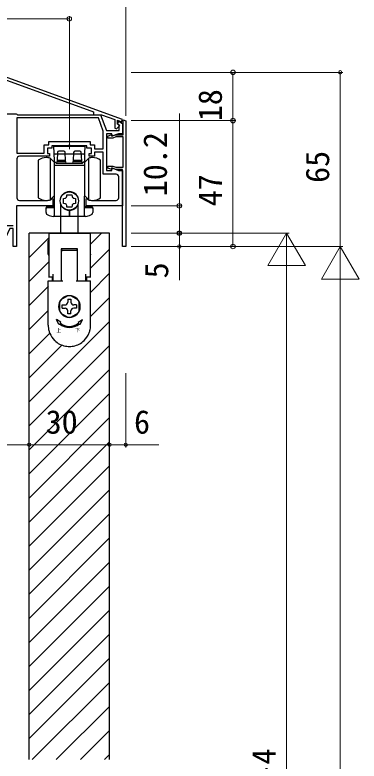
# Model space of a CAD drawing. Units: millimetres, scale not verified. Extents: x -525 to 525, y -784 to 780.
# Drawn here: x -298.1 to -169.8, y 354 to 632.5 of the extents above; entities that cross this region are included whole.
import ezdxf
from ezdxf.enums import TextEntityAlignment as Align

# ---------------------------------------------------------------- set-up
doc = ezdxf.new("R2010")
doc.units = ezdxf.units.MM
doc.header["$LTSCALE"] = 4
for name, color, linetype in [('0-2_YKK_11', 7, 'Continuous'), ('0-3_YKK_12', 2, 'Continuous'), ('0-4_YKK_13', 4, 'Continuous')]:
    doc.layers.add(name, color=color, linetype=linetype)
doc.layers.add('0-5_YKK_D', color=6, linetype='Continuous', lineweight=18)
doc.styles.add('ＭＳ ゴシック', font='')
doc.styles.get('ＭＳ ゴシック').set_extended_font_data('MS Gothic')

msp = doc.modelspace()

# ---------------------------------------------------------------- linework, layer by layer
at = {"layer": '0-2_YKK_11'}
for p, q in [((-297.407, 578.719), (-297.407, 564.219)), ((-259.407, 564.219), (-259.407, 572.019)), ((-296.407, 563.219), (-286.457, 563.219)), ((-269.157, 563.219), (-260.407, 563.219))]:
    msp.add_line(p, q, dxfattribs=at)
for points in [[(-258.023, 593.445), (-306.307, 611.019), (-312.507, 611.019), (-312.507, 609.519), (-314.507, 609.519), (-314.507, 608.519), (-311.507, 608.519), (-311.507, 610.019), (-306.484, 610.019), (-268.807, 596.306), (-268.807, 595.219), (-265.821, 595.219), (-260.807, 593.394), (-260.807, 590.185), (-260.19, 589.929), (-258.993, 591.126), (-259.907, 591.654), (-259.907, 593.173), (-258.331, 592.599)], [(-266.995, 594.019), (-297.407, 594.019), (-297.407, 580.919), (-287.207, 580.919), (-287.207, 583.919), (-285.507, 583.919), (-285.507, 585.219), (-270.107, 585.219), (-270.107, 583.919), (-268.407, 583.919), (-268.407, 582.419), (-265.207, 582.419), (-265.207, 589.107)], [(-266.995, 594.019), (-297.407, 594.019), (-297.407, 580.919), (-287.207, 580.919), (-287.207, 583.919), (-285.507, 583.919), (-285.507, 585.219), (-270.107, 585.219), (-270.107, 583.919), (-268.407, 583.919), (-268.407, 582.419), (-265.207, 582.419), (-265.207, 589.107)], [(-256.807, 592.983), (-256.807, 546.019), (-258.007, 546.019), (-258.007, 574.819), (-260.607, 574.819), (-262.007, 575.328), (-262.007, 574.733), (-263.507, 575.279), (-263.507, 576.019), (-261.565, 576.019), (-260.466, 575.619), (-257.807, 575.619), (-257.807, 586.919), (-260.466, 586.919), (-261.565, 586.519), (-263.507, 586.519), (-263.507, 587.258), (-262.007, 587.804), (-262.007, 587.209), (-260.607, 587.719), (-257.807, 587.719), (-257.807, 593.347)]]:
    msp.add_lwpolyline(points, close=True, dxfattribs=at)
for points in [[(-313.807, 595.519), (-297.707, 595.519), (-297.448, 595.369), (-297.188, 595.219), (-266.155, 595.219), (-264.007, 589.319), (-259.207, 589.319), (-259.207, 591.299), (-259.917, 591.709), (-259.317, 592.748), (-258.007, 591.992), (-258.007, 588.119), (-259.437, 588.119), (-262.007, 587.183), (-262.007, 588.119), (-264.007, 588.119), (-264.007, 574.419), (-262.007, 574.419), (-262.007, 575.354), (-259.437, 574.419), (-258.007, 574.419), (-258.007, 561.219), (-271.607, 561.219), (-271.607, 563.852), (-271.361, 563.955), (-270.962, 563.557), (-270.842, 563.483)], [(-260.407, 573.019), (-265.207, 573.019), (-265.207, 581.219), (-268.407, 581.219), (-268.407, 579.719), (-270.407, 579.719), (-270.407, 580.719), (-269.607, 580.719), (-269.607, 582.719), (-271.307, 582.719), (-271.307, 583.619), (-277.349, 583.619), (-277.533, 583.739), (-278.082, 583.739), (-278.266, 583.619), (-284.307, 583.619), (-284.307, 582.719), (-286.007, 582.719), (-286.007, 580.719), (-285.207, 580.719), (-285.207, 579.719), (-296.407, 579.719)], [(-284.773, 563.483), (-284.653, 563.557), (-284.254, 563.955), (-284.007, 563.852), (-284.007, 561.219), (-297.507, 561.219), (-297.507, 546.019), (-298.807, 546.019), (-298.807, 552.719), (-300.007, 552.719), (-301.607, 549.219), (-302.407, 549.219), (-302.407, 553.919), (-298.807, 553.919)]]:
    msp.add_lwpolyline(points, dxfattribs=at)
for centre, radius, start, end in [((-296.407, 578.719), 1, 90.00001, 179.99999), ((-260.407, 572.019), 1, 0.00001, 89.99999), ((-296.407, 564.219), 1, 180.00001, 269.99999), ((-286.457, 568.719), 5.5, 270, 287.83761), ((-269.157, 568.719), 5.5, 252.16239, 270), ((-260.407, 564.219), 1, 270.00001, 359.99999)]:
    msp.add_arc(centre, radius, start, end, dxfattribs=at)
at = {"layer": '0-3_YKK_12'}
for p, q in [((-262.807, 551.019), (-292.807, 551.019)), ((-292.807, 354.519), (-292.807, 551.019)), ((-292.807, 550.933), (-292.722, 551.019)), ((-292.807, 541.953), (-285.518, 549.243)), ((-270.083, 546.717), (-265.781, 551.019)), ((-262.807, 354.519), (-262.807, 551.019)), ((-270.031, 537.789), (-262.807, 545.012)), ((-292.807, 532.973), (-285.57, 540.21)), ((-269.979, 528.86), (-262.807, 536.032)), ((-292.807, 523.992), (-285.623, 531.177)), ((-269.927, 519.932), (-262.807, 527.052)), ((-292.807, 515.012), (-285.675, 522.145)), ((-292.807, 488.071), (-262.807, 518.071)), ((-292.807, 506.032), (-285.146, 513.693)), ((-292.807, 497.052), (-280.622, 509.237)), ((-292.807, 479.091), (-262.807, 509.091)), ((-292.807, 470.111), (-262.807, 500.111)), ((-292.807, 461.131), (-262.807, 491.131)), ((-292.807, 452.15), (-262.807, 482.15)), ((-292.807, 443.17), (-262.807, 473.17)), ((-292.807, 434.19), (-262.807, 464.19)), ((-292.807, 425.21), (-262.807, 455.21)), ((-292.807, 416.229), (-262.807, 446.229)), ((-292.807, 407.249), (-262.807, 437.249)), ((-292.807, 398.269), (-262.807, 428.269)), ((-292.807, 389.289), (-262.807, 419.289)), ((-292.807, 380.308), (-262.807, 410.308)), ((-292.807, 371.328), (-262.807, 401.328)), ((-292.807, 362.348), (-262.807, 392.348)), ((-291.656, 354.519), (-262.807, 383.368)), ((-282.676, 354.519), (-262.807, 374.387)), ((-273.695, 354.519), (-262.807, 365.407)), ((-264.715, 354.519), (-262.807, 356.427))]:
    msp.add_line(p, q, dxfattribs=at)
at = {"layer": '0-4_YKK_13'}
for p, q in [((-283.707, 583.319), (-283.407, 583.619)), ((-283.707, 583.319), (-283.627, 581.019)), ((-277.807, 583.619), (-283.407, 583.619)), ((-281.057, 583.619), (-274.558, 583.619)), ((-279.207, 583.619), (-276.407, 583.619)), ((-272.207, 583.619), (-277.807, 583.619)), ((-272.207, 583.619), (-271.907, 583.319)), ((-283.627, 581.019), (-283.519, 577.918)), ((-277.807, 580.519), (-283.127, 580.519)), ((-282.229, 581.141), (-282.407, 578.119)), ((-279.886, 581.619), (-281.729, 581.619)), ((-279.207, 578.119), (-279.386, 581.141)), ((-272.488, 580.519), (-277.807, 580.519)), ((-276.229, 581.141), (-276.407, 578.119)), ((-273.886, 581.619), (-275.729, 581.619)), ((-273.207, 578.119), (-273.386, 581.141)), ((-272.096, 577.918), (-271.988, 581.019)), ((-289.407, 578.219), (-289.407, 571.219)), ((-285.007, 579.019), (-283.407, 577.419)), ((-285.007, 579.019), (-285.007, 563.419)), ((-282.691, 577.119), (-283.519, 577.918)), ((-283.407, 565.019), (-283.407, 577.419)), ((-279.107, 577.619), (-282.507, 577.619)), ((-277.807, 577.119), (-276.599, 577.119)), ((-276.407, 578.119), (-276.607, 577.119)), ((-276.599, 577.119), (-272.924, 577.119)), ((-273.107, 577.619), (-276.507, 577.619)), ((-273.207, 578.119), (-276.407, 578.119)), ((-273.007, 577.119), (-273.207, 578.119)), ((-272.096, 577.918), (-272.924, 577.119)), ((-272.207, 577.419), (-270.607, 579.019)), ((-272.207, 577.419), (-272.207, 565.019)), ((-270.607, 563.419), (-270.607, 579.019)), ((-266.207, 571.219), (-266.207, 578.219)), ((-277.807, 576.269), (-283.407, 576.269)), ((-272.207, 576.269), (-277.807, 576.269)), ((-289.407, 571.219), (-289.407, 564.219)), ((-266.207, 564.219), (-266.207, 571.219)), ((-283.407, 565.019), (-285.007, 563.419)), ((-278.816, 564.765), (-278.777, 565.269)), ((-270.607, 563.419), (-272.207, 565.019)), ((-286.507, 558.738), (-286.507, 560.519)), ((-283.607, 560.819), (-286.207, 560.819)), ((-283.607, 560.519), (-286.207, 560.519)), ((-281.057, 551.019), (-281.057, 561.72)), ((-274.557, 551.019), (-274.557, 561.72)), ((-269.407, 560.819), (-272.007, 560.819)), ((-269.407, 560.519), (-272.007, 560.519)), ((-269.107, 560.519), (-269.107, 558.738)), ((-277.807, 557.219), (-283.885, 557.219)), ((-277.807, 559.519), (-277.807, 557.219)), ((-277.807, 557.219), (-277.807, 559.519)), ((-271.73, 557.219), (-277.807, 557.219)), ((-285.507, 551.019), (-270.107, 551.019)), ((-285.507, 551.019), (-285.507, 534.519)), ((-270.107, 551.019), (-270.107, 534.519)), ((-285.507, 548.219), (-285.707, 548.219)), ((-269.907, 544.826), (-269.907, 547.719)), ((-285.707, 544.38), (-285.707, 544.826)), ((-285.707, 543.207), (-285.707, 544.38)), ((-285.707, 543.207), (-285.707, 542.939)), ((-280.857, 545.219), (-280.857, 533.219)), ((-274.757, 545.219), (-280.857, 545.219)), ((-280.807, 543.719), (-280.807, 544.219)), ((-280.807, 543.219), (-280.807, 543.719)), ((-280.807, 542.939), (-280.807, 543.207)), ((-280.307, 544.719), (-275.307, 544.719)), ((-274.807, 543.719), (-274.807, 544.219)), ((-274.807, 543.207), (-274.807, 543.216)), ((-274.757, 533.219), (-274.757, 545.219)), ((-269.907, 543.207), (-269.907, 542.939)), ((-285.707, 542.939), (-285.707, 542.907)), ((-285.707, 542.907), (-285.507, 542.907)), ((-280.857, 542.907), (-280.807, 542.907)), ((-280.807, 542.907), (-280.807, 542.939)), ((-280.807, 541.922), (-280.807, 542.907)), ((-274.807, 541.922), (-274.807, 542.907)), ((-274.807, 542.907), (-274.757, 542.907)), ((-274.807, 539.677), (-274.807, 541.207)), ((-270.107, 542.907), (-269.907, 542.907)), ((-269.907, 542.939), (-269.907, 542.907)), ((-280.807, 539.219), (-280.807, 539.677)), ((-280.807, 539.184), (-280.807, 539.219)), ((-280.807, 535.719), (-280.807, 537.719)), ((-274.807, 535.719), (-274.807, 537.719)), ((-285.507, 534.719), (-283.907, 534.719)), ((-284.132, 533.219), (-284.132, 534.719)), ((-283.907, 533.219), (-283.907, 535.719)), ((-280.807, 534.635), (-280.807, 535.719)), ((-274.807, 534.635), (-274.807, 535.719)), ((-271.707, 533.219), (-271.707, 535.719)), ((-271.707, 534.719), (-270.107, 534.719)), ((-271.482, 534.719), (-271.482, 533.219)), ((-285.707, 533.219), (-283.907, 533.219)), ((-285.707, 528.919), (-285.707, 533.219)), ((-280.807, 534.219), (-280.807, 534.635)), ((-280.807, 533.219), (-280.307, 533.219)), ((-275.307, 533.219), (-274.807, 533.219)), ((-274.807, 534.219), (-274.807, 534.635)), ((-274.807, 533.719), (-274.807, 534.219)), ((-274.807, 533.219), (-274.807, 533.719)), ((-274.807, 533.219), (-274.757, 533.219)), ((-269.907, 528.919), (-269.907, 533.219)), ((-285.707, 527.919), (-285.707, 528.919)), ((-285.707, 527.044), (-285.707, 527.919)), ((-285.707, 526.58), (-285.707, 527.044)), ((-285.707, 526.419), (-285.707, 526.58)), ((-278.341, 527.583), (-280.974, 526.063)), ((-278.407, 526.319), (-277.207, 526.319)), ((-278.407, 526.319), (-278.407, 525.219)), ((-274.641, 526.063), (-277.274, 527.583)), ((-277.207, 526.319), (-277.207, 525.219)), ((-269.907, 527.919), (-269.907, 528.919)), ((-269.907, 527.044), (-269.907, 527.919)), ((-285.707, 523.419), (-285.707, 523.919)), ((-281.557, 525.148), (-281.557, 522.089)), ((-281.507, 525.138), (-281.507, 522.099)), ((-280.507, 523.019), (-280.507, 524.219)), ((-280.507, 524.219), (-279.407, 524.219)), ((-275.107, 524.219), (-276.207, 524.219)), ((-275.107, 524.219), (-275.107, 523.019)), ((-274.107, 522.099), (-274.107, 525.138)), ((-274.057, 522.089), (-274.057, 525.148)), ((-269.907, 523.919), (-269.907, 525.919)), ((-269.907, 523.419), (-269.907, 523.919)), ((-285.707, 522.419), (-285.707, 522.793)), ((-285.707, 522.362), (-285.707, 522.419)), ((-285.707, 522.083), (-285.707, 522.362)), ((-285.707, 522.062), (-285.707, 522.083)), ((-285.707, 521.919), (-285.707, 522.062)), ((-285.707, 521.419), (-285.707, 521.919)), ((-285.707, 520.919), (-285.707, 521.419)), ((-285.707, 516.619), (-285.707, 520.919)), ((-280.974, 521.174), (-278.341, 519.654)), ((-280.507, 523.019), (-279.407, 523.019)), ((-278.407, 520.919), (-278.407, 522.019)), ((-277.207, 520.919), (-278.407, 520.919)), ((-277.274, 519.654), (-274.641, 521.174)), ((-277.207, 520.919), (-277.207, 522.019)), ((-275.107, 523.019), (-276.207, 523.019)), ((-269.907, 522.419), (-269.907, 522.793)), ((-269.907, 522.362), (-269.907, 522.419)), ((-269.907, 522.083), (-269.907, 522.362)), ((-269.907, 522.062), (-269.907, 522.083)), ((-269.907, 521.919), (-269.907, 522.062)), ((-269.907, 521.419), (-269.907, 521.919)), ((-269.907, 520.919), (-269.907, 521.419)), ((-269.907, 516.619), (-269.907, 520.919)), ((-281.793, 516.869), (-282.657, 518.819)), ((-281.021, 517.788), (-282.657, 518.819)), ((-274.594, 517.788), (-272.958, 518.819)), ((-273.822, 516.869), (-272.958, 518.819)), ((-281.793, 516.869), (-281.536, 517.176)), ((-281.021, 517.788), (-281.279, 517.482)), ((-274.594, 517.788), (-274.336, 517.482)), ((-273.822, 516.869), (-274.079, 517.176))]:
    msp.add_line(p, q, dxfattribs=at)
for points in [[(-271.988, 581.019), (-271.907, 583.319), (-283.707, 583.319)], [(-282.691, 577.119), (-279.016, 577.119), (-277.807, 577.119)], [(-279.007, 577.119), (-279.207, 578.119), (-282.407, 578.119), (-282.607, 577.119)], [(-283.307, 557.219), (-283.307, 564.819), (-283.607, 564.819)], [(-279.553, 562.011), (-280.057, 562.049), (-280.057, 563.989), (-279.553, 564.027)], [(-278.777, 565.269), (-276.837, 565.269), (-276.799, 564.765)], [(-276.062, 564.027), (-275.557, 563.989), (-275.557, 562.049), (-276.062, 562.011)], [(-272.007, 564.819), (-272.307, 564.819), (-272.307, 557.219)], [(-276.799, 561.274), (-276.837, 560.769), (-278.777, 560.769), (-278.816, 561.274)], [(-285.707, 544.826), (-285.707, 547.719), (-285.707, 548.219)], [(-269.907, 547.719), (-269.907, 548.219), (-270.107, 548.219)], [(-280.807, 543.207), (-280.807, 543.216), (-280.807, 543.219)], [(-274.807, 543.216), (-274.807, 543.219), (-274.807, 543.719)], [(-274.807, 542.907), (-274.807, 542.939), (-274.807, 543.207)], [(-269.907, 543.207), (-269.907, 544.38), (-269.907, 544.826)], [(-280.807, 541.422), (-280.807, 541.779), (-280.807, 541.922)], [(-280.807, 539.677), (-280.807, 541.207), (-280.807, 541.422)], [(-274.807, 541.207), (-274.807, 541.422), (-274.807, 541.779), (-274.807, 541.922)], [(-280.807, 537.719), (-280.807, 539.177), (-280.807, 539.184)], [(-274.807, 539.184), (-274.807, 539.219), (-274.807, 539.677)], [(-274.807, 537.719), (-274.807, 539.177), (-274.807, 539.184)], [(-283.907, 533.219), (-280.857, 533.219), (-280.807, 533.219)], [(-280.807, 533.219), (-280.807, 533.719), (-280.807, 534.219)], [(-274.757, 533.219), (-271.707, 533.219), (-269.907, 533.219)], [(-285.707, 523.919), (-285.707, 525.919), (-285.707, 526.419)], [(-269.907, 525.919), (-269.907, 526.419), (-269.907, 526.58), (-269.907, 527.044)], [(-285.707, 522.793), (-285.707, 523.257), (-285.707, 523.419)], [(-269.907, 522.793), (-269.907, 523.257), (-269.907, 523.419)]]:
    msp.add_lwpolyline(points, dxfattribs=at)
msp.add_circle((-277.807, 563.019), 3.4, dxfattribs=at)
for centre, radius, start, end in [((-283.127, 581.019), 0.5, 182, 270), ((-281.729, 581.119), 0.5, 90, 177.4552), ((-279.886, 581.119), 0.5, 2.5448, 90), ((-275.729, 581.119), 0.5, 90, 177.4552), ((-273.886, 581.119), 0.5, 2.5448, 90), ((-272.488, 581.019), 0.5, 270, 358), ((-286.407, 574.219), 5, 90, 126.8699), ((-286.407, 574.219), 5, 73.7398, 90), ((-269.207, 574.219), 5, 90, 106.2602), ((-269.207, 574.219), 5, 53.1301, 90), ((-277.807, 563.019), 3.5, 90, 270), ((-277.807, 563.019), 3.5, 270, 90), ((-286.407, 568.219), 5, 233.1301, 270), ((-286.407, 568.219), 5, 270, 286.2602), ((-279.613, 564.825), 0.8, 274.33284, 355.66716), ((-276.002, 564.825), 0.8, 184.33284, 265.66716), ((-269.207, 568.219), 5, 253.7398, 270), ((-269.207, 568.219), 5, 270, 306.8699), ((-286.207, 560.519), 0.3, 90, 180), ((-286.207, 560.219), 0.3, 90, 180), ((-283.607, 561.119), 0.3, 270, 0), ((-283.607, 560.819), 0.3, 270, 0), ((-279.613, 561.213), 0.8, 4.33284, 85.66716), ((-276.002, 561.213), 0.8, 94.33284, 175.66716), ((-272.007, 561.119), 0.3, 180, 270), ((-272.007, 560.819), 0.3, 180, 270), ((-269.407, 560.519), 0.3, 0, 90), ((-269.407, 560.219), 0.3, 0, 90), ((-285.507, 558.738), 1, 180, 251.28667), ((-277.807, 581.469), 25, 251.28667, 255.93013), ((-277.807, 581.469), 25, 284.06987, 288.71333), ((-270.107, 558.738), 1, 288.71333, 0), ((-280.307, 544.219), 0.5, 90, 180), ((-275.307, 544.219), 0.5, 0, 90), ((-277.807, 523.619), 4.05, 0, 180), ((-277.807, 523.619), 4.05, 136.2623, 157.80839), ((-277.807, 523.619), 4, 82.33165, 97.66835), ((-277.807, 523.619), 4.05, 180, 0), ((-277.807, 523.619), 4, 142.33165, 157.66835), ((-279.407, 525.219), 1, 270, 0), ((-276.207, 525.219), 1, 180, 270), ((-277.807, 523.619), 4, 22.33165, 37.82349), ((-277.807, 523.619), 4, 202.33165, 217.82349), ((-279.407, 522.019), 1, 0, 90), ((-276.207, 522.019), 1, 90, 180), ((-277.807, 523.619), 4, 322.17651, 337.66835), ((-277.807, 523.619), 4, 262.17651, 277.82349), ((-277.807, 516.619), 7.9, 180, 194.66485), ((-277.807, 521.619), 5.8, 230, 310), ((-277.807, 521.619), 5.4, 230, 310), ((-277.807, 516.619), 7.9, 345.33515, 0), ((-277.807, 516.619), 7.9, 194.66485, 198.44872), ((-277.807, 516.619), 7.9, 198.44872, 202.318), ((-277.807, 516.619), 7.9, 202.318, 225.86911), ((-277.807, 516.619), 7.9, 314.13089, 337.682), ((-277.807, 516.619), 7.9, 337.682, 341.55128), ((-277.807, 516.619), 7.9, 341.55128, 345.33515), ((-277.807, 516.619), 7.9, 225.86911, 226.18003), ((-277.807, 516.619), 7.9, 226.18003, 259.0546), ((-277.807, 516.619), 7.9, 280.9454, 313.81997), ((-277.807, 516.619), 7.9, 313.81997, 314.13089), ((-277.807, 516.619), 7.9, 259.0546, 262.72786), ((-277.807, 516.619), 7.9, 262.72786, 270), ((-277.807, 516.619), 7.9, 270, 277.27214), ((-277.807, 516.619), 7.9, 277.27214, 280.9454)]:
    msp.add_arc(centre, radius, start, end, dxfattribs=at)
at = {"layer": '0-5_YKK_D'}
for p, q in [((-256.807, 594.819), (-256.807, 652.019)), ((-316.308, 631.019), (-277.807, 631.019)), ((-277.807, 582.341), (-277.807, 632.019)), ((-254.807, 611.019), (-215.807, 611.019)), ((-254.807, 611.019), (-175.807, 611.019)), ((-216.807, 611.019), (-216.807, 593.019)), ((-176.807, 611.019), (-176.807, 546.019)), ((-254.807, 593.019), (-215.807, 593.019)), ((-254.807, 593.019), (-215.807, 593.019)), ((-216.807, 546.019), (-216.807, 593.019)), ((-254.807, 561.219), (-235.807, 561.219)), ((-254.807, 551.019), (-195.807, 551.019)), ((-254.807, 551.019), (-235.807, 551.019)), ((-254.807, 551.019), (-235.807, 551.019)), ((-196.807, 551.019), (-203.807, 538.894)), ((-196.807, 551.019), (-189.807, 538.894)), ((-196.807, 551.019), (-196.807, 526.77)), ((-254.807, 546.019), (-215.807, 546.019)), ((-254.807, 546.019), (-175.807, 546.019)), ((-254.807, 546.019), (-175.807, 546.019)), ((-254.807, 546.019), (-235.807, 546.019)), ((-176.807, 546.019), (-183.807, 533.894)), ((-176.807, 546.019), (-169.807, 533.894)), ((-176.807, 546.019), (-176.807, 521.77)), ((-203.807, 538.894), (-189.807, 538.894)), ((-196.807, 537.019), (-196.807, 169.021)), ((-183.807, 533.894), (-169.807, 533.894)), ((-176.807, 532.019), (-176.807, 160.019)), ((-292.807, 498.766), (-292.807, 471.024)), ((-262.807, 498.766), (-262.807, 471.024)), ((-262.807, 498.766), (-262.807, 471.024)), ((-256.808, 498.766), (-256.808, 471.024)), ((-292.807, 461.972), (-292.807, 473.024)), ((-262.807, 472.024), (-292.807, 472.024))]:
    msp.add_line(p, q, dxfattribs=at)
for points in [[(-236.807, 551.019), (-236.807, 561.219), (-236.807, 595.619)], [(-236.807, 551.019), (-236.807, 546.019), (-236.807, 533.514)], [(-292.807, 472.024), (-316.307, 472.024), (-350.812, 472.024)], [(-262.807, 472.024), (-256.808, 472.024), (-244.439, 472.024)]]:
    msp.add_lwpolyline(points, dxfattribs=at)
for centre, radius in [((-277.807, 631.019), 0.85), ((-216.807, 611.019), 0.85), ((-176.807, 611.019), 0.637), ((-216.807, 593.019), 0.85), ((-216.807, 593.019), 0.85), ((-236.807, 561.219), 0.85), ((-236.807, 551.019), 0.85), ((-236.807, 551.019), 0.637), ((-236.807, 546.019), 0.637), ((-216.807, 546.019), 0.85), ((-292.807, 472.024), 0.637), ((-292.807, 472.024), 0.637), ((-262.807, 472.024), 0.637), ((-262.807, 472.024), 0.637), ((-256.808, 472.024), 0.637)]:
    msp.add_circle(centre, radius, dxfattribs=at)

# ---------------------------------------------------------------- texts
at = {"layer": '0-4_YKK_13', "style": 'ＭＳ ゴシック', "width": 0.9}
for s, p in [('上', (-282.66, 513.476)), ('下', (-275.681, 513.659))]:
    msp.add_text(s, height=1.466, dxfattribs=at).set_placement(p, align=Align.BOTTOM_LEFT)
at = {"layer": '0-5_YKK_D', "style": 'ＭＳ ゴシック'}
for s, p in [('18', (-218.307, 592.78)), ('10.2', (-238.807, 564.778)), ('65', (-178.307, 569.757)), ('47', (-218.307, 561.03)), ('5', (-238.307, 534.128)), ('DH=H-4', (-198.307, 322.781))]:
    msp.add_text(s, height=8.798, rotation=90, dxfattribs=at).set_placement(p, align=Align.BOTTOM_LEFT)
for s, p in [('30', (-286.671, 473.524)), ('6', (-253.712, 473.524))]:
    msp.add_text(s, height=8.798, dxfattribs=at).set_placement(p, align=Align.BOTTOM_LEFT)

doc.saveas('drawing.dxf')
